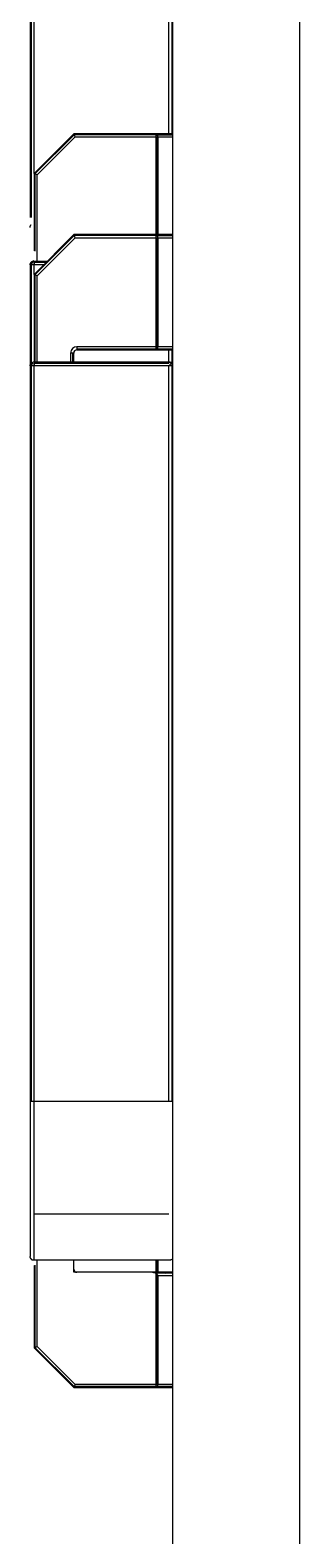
# Model space of a CAD drawing. Header units: millimetres. Extents: x 172 to 597, y 625 to 806.
# Drawn here: x 593.8 to 597.2, y 724.85 to 743.78 of the extents above; entities that cross this region are included whole.
import ezdxf

# ---------------------------------------------------------------- set-up
doc = ezdxf.new("R2010")
doc.units = ezdxf.units.MM

msp = doc.modelspace()

# ---------------------------------------------------------------- linework, layer by layer
at = {"color": 7, "linetype": 'Continuous', "lineweight": 25}
for p, q in [((595.598, 688.47), (595.598, 804.533)), ((597.198, 688.47), (597.198, 804.533)), ((593.798, 749.086), (593.798, 741.426)), ((594.348, 742.479), (593.848, 741.979)), ((593.86, 741.975), (594.353, 742.468)), ((593.888, 741.963), (594.364, 742.439)), ((595.381, 742.479), (594.348, 742.479)), ((595.381, 742.468), (594.353, 742.468)), ((594.364, 742.439), (595.381, 742.439)), ((595.381, 742.479), (595.381, 742.468)), ((595.598, 742.479), (595.381, 742.479)), ((595.381, 742.468), (595.381, 742.439)), ((595.381, 742.439), (595.397, 742.439)), ((595.397, 742.439), (595.41, 742.439)), ((593.848, 741.979), (593.848, 741.005)), ((594.348, 741.211), (593.848, 740.711)), ((593.86, 740.706), (594.353, 741.199)), ((593.888, 740.694), (594.364, 741.171)), ((595.381, 741.211), (594.348, 741.211)), ((595.381, 741.199), (594.353, 741.199)), ((594.364, 741.171), (595.381, 741.171)), ((595.381, 741.211), (595.381, 741.199)), ((595.598, 741.211), (595.381, 741.211)), ((595.381, 741.199), (595.381, 741.171)), ((595.381, 741.171), (595.381, 739.801)), ((595.381, 741.171), (595.397, 741.171)), ((595.397, 741.171), (595.41, 741.171)), ((595.397, 739.801), (595.397, 741.171)), ((595.41, 739.801), (595.41, 741.171)), ((593.848, 740.879), (594.017, 740.879)), ((593.798, 740.829), (593.798, 739.561)), ((593.848, 740.711), (593.848, 739.611)), ((594.336, 739.721), (594.308, 739.721)), ((594.348, 739.721), (594.336, 739.721)), ((594.348, 739.611), (594.348, 739.721)), ((595.381, 739.801), (594.388, 739.801)), ((594.388, 739.801), (594.388, 739.773)), ((594.388, 739.773), (595.381, 739.773)), ((594.388, 739.773), (594.388, 739.761)), ((594.388, 739.761), (595.381, 739.761)), ((595.381, 739.801), (595.381, 739.773)), ((595.381, 739.801), (595.397, 739.801)), ((595.381, 739.773), (595.381, 739.761)), ((595.381, 739.761), (595.598, 739.761)), ((595.397, 739.801), (595.41, 739.801)), ((593.798, 739.561), (593.798, 730.311)), ((593.813, 739.561), (593.813, 730.311)), ((593.848, 739.611), (595.548, 739.611)), ((593.848, 739.596), (595.548, 739.596)), ((595.548, 739.561), (593.848, 739.561)), ((593.848, 730.311), (593.848, 739.561)), ((595.577, 739.59), (595.548, 739.561)), ((595.548, 730.311), (595.548, 739.561)), ((595.583, 739.596), (595.577, 739.59)), ((595.583, 739.561), (595.583, 730.311)), ((593.848, 730.311), (595.548, 730.311)), ((593.848, 728.897), (595.548, 728.897)), ((595.548, 728.311), (593.848, 728.311)), ((593.848, 728.246), (593.848, 727.211)), ((594.348, 728.161), (594.348, 728.311)), ((595.341, 728.161), (594.348, 728.161)), ((595.598, 728.161), (595.341, 728.161)), ((595.381, 728.149), (595.381, 726.751)), ((595.397, 726.751), (595.397, 728.136)), ((595.41, 726.751), (595.41, 728.121)), ((593.848, 727.211), (594.348, 726.711)), ((593.848, 727.211), (593.849, 727.211)), ((593.848, 727.211), (593.848, 727.211)), ((594.348, 726.711), (593.848, 727.211)), ((593.848, 727.211), (593.848, 727.211)), ((593.848, 727.21), (593.849, 727.211)), ((593.848, 727.211), (593.848, 727.21)), ((593.848, 727.211), (594.348, 726.711)), ((593.848, 727.21), (594.348, 726.71)), ((594.348, 726.71), (593.848, 727.21)), ((593.848, 727.21), (593.848, 727.21)), ((593.848, 727.21), (593.848, 727.21)), ((593.848, 727.21), (594.348, 726.71)), ((593.848, 727.21), (593.848, 727.21)), ((594.348, 726.71), (593.848, 727.21)), ((593.848, 727.21), (593.848, 727.21)), ((594.353, 726.723), (593.86, 727.216)), ((594.364, 726.751), (593.888, 727.227)), ((594.348, 726.712), (594.348, 726.711)), ((594.348, 726.711), (595.381, 726.711)), ((594.348, 726.711), (594.348, 726.711)), ((595.331, 726.711), (594.348, 726.711)), ((594.348, 726.711), (595.381, 726.711)), ((595.381, 726.71), (594.348, 726.71)), ((594.348, 726.71), (594.348, 726.71)), ((594.348, 726.71), (595.331, 726.71)), ((595.381, 726.71), (594.348, 726.71)), ((594.348, 726.71), (594.348, 726.71)), ((594.348, 726.71), (595.331, 726.71)), ((595.381, 726.723), (594.353, 726.723)), ((595.381, 726.751), (594.364, 726.751)), ((595.381, 726.751), (595.381, 726.723)), ((595.397, 726.751), (595.381, 726.751)), ((595.381, 726.723), (595.381, 726.711)), ((595.381, 726.711), (595.598, 726.711)), ((595.598, 726.71), (595.381, 726.71)), ((595.598, 726.71), (595.381, 726.71)), ((595.514, 726.711), (595.388, 726.711)), ((595.388, 726.71), (595.514, 726.71)), ((595.514, 726.71), (595.388, 726.71)), ((595.388, 726.71), (595.514, 726.71)), ((595.41, 726.751), (595.397, 726.751)), ((595.538, 726.711), (595.514, 726.711)), ((595.538, 726.71), (595.537, 726.71)), ((595.598, 726.711), (595.538, 726.711)), ((595.538, 726.711), (595.538, 726.711)), ((595.538, 726.71), (595.538, 726.711)), ((595.598, 726.71), (595.538, 726.71)), ((595.538, 726.71), (595.538, 726.71)), ((595.538, 726.71), (595.538, 726.71))]:
    msp.add_line(p, q, dxfattribs=at)
at = {"color": 8, "linetype": 'Continuous', "lineweight": 25}
for p, q in [((593.813, 749.086), (593.813, 741.426)), ((593.848, 741.98), (593.848, 749.086)), ((595.548, 742.479), (595.548, 749.086)), ((595.583, 749.086), (595.583, 742.479)), ((595.381, 742.439), (595.381, 741.211)), ((595.397, 741.211), (595.397, 742.439)), ((595.401, 742.468), (595.598, 742.468)), ((595.41, 741.211), (595.41, 742.439)), ((595.41, 742.439), (595.598, 742.439)), ((593.86, 741.975), (593.86, 741.004)), ((593.888, 740.879), (593.888, 741.963)), ((595.401, 741.199), (595.598, 741.199)), ((595.41, 741.171), (595.598, 741.171)), ((593.848, 740.865), (594.002, 740.865)), ((593.813, 740.829), (593.813, 739.596)), ((593.848, 740.711), (593.848, 740.829)), ((593.967, 740.829), (593.848, 740.829)), ((593.86, 740.706), (593.86, 739.611)), ((593.888, 739.611), (593.888, 740.694)), ((594.308, 739.721), (594.308, 739.611)), ((594.336, 739.611), (594.336, 739.721)), ((595.401, 739.773), (595.598, 739.773)), ((595.598, 739.801), (595.41, 739.801)), ((595.548, 739.611), (595.548, 739.761)), ((595.583, 739.761), (595.583, 739.596)), ((593.86, 728.252), (593.86, 727.216)), ((593.888, 727.227), (593.888, 728.311)), ((595.381, 728.311), (595.381, 728.161)), ((595.397, 728.161), (595.397, 728.311)), ((595.41, 728.161), (595.41, 728.311)), ((595.598, 728.149), (595.381, 728.149)), ((595.41, 728.121), (595.598, 728.121)), ((595.331, 726.71), (595.331, 726.711)), ((595.331, 726.71), (595.331, 726.71)), ((595.381, 726.711), (595.381, 726.711)), ((595.381, 726.711), (595.598, 726.711)), ((595.385, 726.711), (595.388, 726.71)), ((595.385, 726.71), (595.388, 726.71)), ((595.598, 726.723), (595.401, 726.723)), ((595.598, 726.751), (595.41, 726.751)), ((595.514, 726.71), (595.512, 726.711)), ((595.514, 726.71), (595.512, 726.71)), ((595.538, 726.711), (595.598, 726.711)), ((595.538, 726.711), (595.538, 726.711)), ((595.538, 726.71), (595.598, 726.71)), ((595.538, 726.71), (595.538, 726.71)), ((595.57, 726.71), (595.598, 726.71))]:
    msp.add_line(p, q, dxfattribs=at)
at = {"color": 7, "linetype": 'Continuous', "lineweight": 25, "flags": 128}
for points in [[(595.388, 726.711), (595.382, 726.711), (595.376, 726.711), (595.369, 726.711), (595.362, 726.711), (595.355, 726.711), (595.347, 726.711), (595.339, 726.711), (595.331, 726.711)], [(595.331, 726.71), (595.339, 726.71), (595.347, 726.71), (595.355, 726.71), (595.362, 726.71), (595.369, 726.71), (595.376, 726.71), (595.382, 726.71), (595.388, 726.71)], [(595.388, 726.71), (595.382, 726.71), (595.376, 726.71), (595.369, 726.71), (595.362, 726.71), (595.355, 726.71), (595.347, 726.71), (595.339, 726.71), (595.331, 726.71)], [(595.331, 726.71), (595.339, 726.71), (595.347, 726.71), (595.355, 726.71), (595.362, 726.71), (595.369, 726.71), (595.376, 726.71), (595.382, 726.71), (595.388, 726.71)], [(595.514, 726.71), (595.52, 726.71), (595.524, 726.71), (595.528, 726.71), (595.532, 726.71), (595.534, 726.71), (595.536, 726.71), (595.537, 726.71), (595.538, 726.71)], [(595.514, 726.71), (595.52, 726.71), (595.524, 726.71), (595.528, 726.71), (595.532, 726.71), (595.534, 726.71), (595.536, 726.71), (595.537, 726.71), (595.538, 726.71)], [(595.538, 726.711), (595.534, 726.711), (595.533, 726.711)]]:
    msp.add_lwpolyline(points, dxfattribs=at)
at = {"color": 8, "linetype": 'Continuous', "lineweight": 25, "flags": 128}
msp.add_lwpolyline([(595.381, 726.711), (595.384, 726.711), (595.384, 726.711)], dxfattribs=at)
at = {"color": 7, "linetype": 'Continuous', "lineweight": 25}
for centre, radius, start, end in [((595.38, 742.454), 0.025, 32.0747, 87.2029), ((595.36, 742.44), 0.0495, 358.9993, 33.6506), ((595.38, 741.186), 0.025, 32.0747, 87.2029), ((595.36, 741.172), 0.0495, 358.9993, 33.6506), ((593.817, 740.842), 0.0167, 81.515, 143.0933), ((593.878, 740.83), 0.0651, 154.1904, 180.4767), ((593.85, 740.846), 0.034, 94.4151, 157.997), ((593.816, 740.777), 0.0814, 66.8221, 87.7732), ((594.388, 739.721), 0.08, 90, 180), ((594.388, 739.721), 0.04, 135, 180), ((594.388, 739.721), 0.04, 90, 135), ((595.38, 739.786), 0.025, 272.7971, 327.9253), ((595.36, 739.8), 0.0495, 326.3494, 1.0007), ((593.817, 739.573), 0.0167, 81.4826, 143.1257), ((593.878, 739.561), 0.0651, 154.1904, 180.4767), ((593.85, 739.577), 0.034, 94.4151, 157.997), ((593.816, 739.508), 0.0814, 66.8222, 87.7731), ((595.536, 739.55), 0.0573, 44.5103, 77.9391), ((595.537, 739.549), 0.0573, 12.0676, 45.4765), ((594.388, 728.201), 0.04, 180, 225), ((594.388, 728.201), 0.04, 225, 270), ((595.38, 726.736), 0.025, 272.7971, 327.9253), ((595.36, 726.75), 0.0495, 326.3494, 1.0007)]:
    msp.add_arc(centre, radius, start, end, dxfattribs=at)
at = {"color": 8, "linetype": 'Continuous', "lineweight": 25}
msp.add_arc((595.526, 714.028), 12.683, 89.9479, 90.0056, dxfattribs=at)
at = {"color": 7, "linetype": 'Continuous', "lineweight": 25}
for points, knots in [([(594.348, 742.479), (594.348, 742.479), (594.349, 742.477), (594.351, 742.471), (594.353, 742.468)], [0, 0, 0, 0, 0.554193, 1, 1, 1, 1]), ([(594.353, 742.468), (594.355, 742.463), (594.358, 742.455), (594.363, 742.444), (594.364, 742.439)], [0, 0, 0, 0, 0.55524, 1, 1, 1, 1]), ([(593.86, 741.975), (593.856, 741.976), (593.849, 741.979), (593.848, 741.979), (593.848, 741.979)], [0, 0, 0, 0, 0.56529, 1, 1, 1, 1]), ([(593.888, 741.963), (593.882, 741.965), (593.871, 741.97), (593.863, 741.973), (593.86, 741.975)], [0, 0, 0, 0, 0.565249, 1, 1, 1, 1]), ([(594.348, 741.211), (594.348, 741.21), (594.349, 741.209), (594.351, 741.202), (594.353, 741.199)], [0, 0, 0, 0, 0.554193, 1, 1, 1, 1]), ([(594.353, 741.199), (594.355, 741.194), (594.358, 741.186), (594.363, 741.175), (594.364, 741.171)], [0, 0, 0, 0, 0.55524, 1, 1, 1, 1]), ([(593.798, 740.829), (593.798, 740.834), (593.799, 740.842), (593.802, 740.849), (593.803, 740.852)], [0, 0, 0, 0, 0.55974, 1, 1, 1, 1]), ([(593.803, 740.852), (593.805, 740.854), (593.807, 740.859), (593.811, 740.863), (593.813, 740.865)], [0, 0, 0, 0, 0.559874, 1, 1, 1, 1]), ([(593.848, 740.865), (593.848, 740.863), (593.848, 740.859), (593.848, 740.854), (593.848, 740.852)], [0, 0, 0, 0, 0.559874, 1, 1, 1, 1]), ([(593.848, 740.852), (593.848, 740.848), (593.848, 740.841), (593.848, 740.833), (593.848, 740.829)], [0, 0, 0, 0, 0.55974, 1, 1, 1, 1]), ([(593.86, 740.706), (593.856, 740.708), (593.849, 740.71), (593.848, 740.711), (593.848, 740.711)], [0, 0, 0, 0, 0.56529, 1, 1, 1, 1]), ([(593.888, 740.694), (593.882, 740.697), (593.871, 740.701), (593.863, 740.704), (593.86, 740.706)], [0, 0, 0, 0, 0.565249, 1, 1, 1, 1]), ([(593.798, 739.561), (593.798, 739.565), (593.799, 739.573), (593.802, 739.58), (593.803, 739.583)], [0, 0, 0, 0, 0.55974, 1, 1, 1, 1]), ([(593.803, 739.583), (593.805, 739.586), (593.807, 739.591), (593.811, 739.594), (593.813, 739.596)], [0, 0, 0, 0, 0.559874, 1, 1, 1, 1]), ([(593.848, 739.596), (593.848, 739.594), (593.848, 739.59), (593.848, 739.585), (593.848, 739.583)], [0, 0, 0, 0, 0.559874, 1, 1, 1, 1]), ([(593.848, 739.583), (593.848, 739.579), (593.848, 739.572), (593.848, 739.564), (593.848, 739.561)], [0, 0, 0, 0, 0.55974, 1, 1, 1, 1]), ([(595.548, 739.606), (595.548, 739.607), (595.548, 739.61), (595.548, 739.611), (595.548, 739.611)], [0, 0, 0, 0, 0.55974, 1, 1, 1, 1]), ([(595.548, 739.596), (595.548, 739.598), (595.548, 739.602), (595.548, 739.604), (595.548, 739.606)], [0, 0, 0, 0, 0.559874, 1, 1, 1, 1]), ([(595.593, 739.561), (595.591, 739.561), (595.588, 739.561), (595.585, 739.561), (595.583, 739.561)], [0, 0, 0, 0, 0.559874, 1, 1, 1, 1]), ([(595.598, 739.561), (595.598, 739.561), (595.597, 739.561), (595.594, 739.561), (595.593, 739.561)], [0, 0, 0, 0, 0.55974, 1, 1, 1, 1]), ([(593.798, 730.311), (593.798, 730.025), (593.798, 729.452), (593.798, 728.812), (593.798, 728.429), (593.798, 728.384), (593.798, 728.361)], [0, 0, 0, 0, 0.27962, 0.559236, 0.779616, 1, 1, 1, 1]), ([(593.803, 728.338), (593.805, 728.335), (593.807, 728.331), (593.811, 728.327), (593.813, 728.325)], [0, 0, 0, 0, 0.559874, 1, 1, 1, 1]), ([(593.825, 728.316), (593.823, 728.317), (593.818, 728.32), (593.814, 728.323), (593.813, 728.325)], [0, 0, 0, 0, 0.559874, 1, 1, 1, 1]), ([(593.813, 728.325), (593.815, 728.323), (593.819, 728.32), (593.823, 728.317), (593.825, 728.316)], [0, 0, 0, 0, 0.559874, 1, 1, 1, 1]), ([(593.825, 728.316), (593.823, 728.317), (593.818, 728.32), (593.814, 728.323), (593.813, 728.325)], [0, 0, 0, 0, 0.559874, 1, 1, 1, 1]), ([(595.341, 728.161), (595.35, 728.16), (595.364, 728.159), (595.376, 728.152), (595.381, 728.149)], [0, 0, 0, 0, 0.579208, 1, 1, 1, 1]), ([(595.501, 728.149), (595.507, 728.152), (595.518, 728.159), (595.531, 728.16), (595.538, 728.161)], [0, 0, 0, 0, 0.487792, 1, 1, 1, 1]), ([(595.381, 728.149), (595.384, 728.147), (595.39, 728.143), (595.394, 728.138), (595.397, 728.136)], [0, 0, 0, 0, 0.547007, 1, 1, 1, 1]), ([(595.397, 728.136), (595.399, 728.133), (595.404, 728.128), (595.408, 728.123), (595.41, 728.121)], [0, 0, 0, 0, 0.555565, 1, 1, 1, 1]), ([(593.848, 727.211), (593.849, 727.211), (593.85, 727.212), (593.857, 727.214), (593.86, 727.216)], [0, 0, 0, 0, 0.554193, 1, 1, 1, 1]), ([(593.86, 727.216), (593.864, 727.218), (593.873, 727.221), (593.883, 727.225), (593.888, 727.227)], [0, 0, 0, 0, 0.55524, 1, 1, 1, 1]), ([(594.353, 726.723), (594.351, 726.719), (594.348, 726.712), (594.348, 726.711), (594.348, 726.711)], [0, 0, 0, 0, 0.56529, 1, 1, 1, 1]), ([(594.364, 726.751), (594.362, 726.745), (594.358, 726.734), (594.354, 726.726), (594.353, 726.723)], [0, 0, 0, 0, 0.565249, 1, 1, 1, 1]), ([(595.514, 726.711), (595.521, 726.711), (595.531, 726.711), (595.536, 726.711), (595.537, 726.711), (595.538, 726.711), (595.538, 726.711), (595.538, 726.711), (595.538, 726.711)], [0, 0, 0, 0, 0.506591, 0.765338, 0.894841, 0.959588, 0.991971, 1, 1, 1, 1])]:
    msp.add_open_spline(points, degree=3, knots=knots, dxfattribs=at)
for points in [[(593.798, 741.301), (593.798, 741.304), (593.798, 741.311), (593.801, 741.32), (593.806, 741.329), (593.81, 741.334), (593.813, 741.336)], [(593.813, 740.865), (593.815, 740.867), (593.82, 740.871), (593.829, 740.876), (593.838, 740.879), (593.845, 740.879), (593.848, 740.879)], [(593.848, 740.879), (593.848, 740.879), (593.848, 740.879), (593.848, 740.876), (593.848, 740.871), (593.848, 740.867), (593.848, 740.865)], [(593.813, 740.829), (593.81, 740.829), (593.806, 740.829), (593.801, 740.829), (593.798, 740.829), (593.798, 740.829), (593.798, 740.829)], [(593.848, 740.829), (593.845, 740.829), (593.838, 740.829), (593.829, 740.829), (593.82, 740.829), (593.815, 740.829), (593.813, 740.829)], [(593.813, 739.561), (593.81, 739.561), (593.806, 739.561), (593.801, 739.561), (593.798, 739.561), (593.798, 739.561), (593.798, 739.561)], [(593.848, 739.561), (593.845, 739.561), (593.838, 739.561), (593.829, 739.561), (593.82, 739.561), (593.815, 739.561), (593.813, 739.561)], [(593.848, 739.611), (593.848, 739.611), (593.848, 739.61), (593.848, 739.607), (593.848, 739.603), (593.848, 739.598), (593.848, 739.596)], [(595.548, 739.611), (595.551, 739.611), (595.558, 739.61), (595.567, 739.607), (595.576, 739.603), (595.581, 739.598), (595.583, 739.596)], [(595.583, 739.561), (595.581, 739.561), (595.576, 739.561), (595.567, 739.561), (595.558, 739.561), (595.551, 739.561), (595.548, 739.561)], [(593.798, 730.311), (593.798, 730.311), (593.798, 730.311), (593.801, 730.311), (593.806, 730.311), (593.81, 730.311), (593.813, 730.311)], [(593.813, 730.311), (593.815, 730.311), (593.82, 730.311), (593.829, 730.311), (593.838, 730.311), (593.845, 730.311), (593.848, 730.311)], [(593.848, 728.897), (593.848, 728.994), (593.848, 729.19), (593.848, 729.541), (593.848, 729.918), (593.848, 730.18), (593.848, 730.311)], [(595.548, 730.311), (595.551, 730.311), (595.558, 730.311), (595.567, 730.311), (595.576, 730.311), (595.581, 730.311), (595.583, 730.311)], [(593.848, 728.311), (593.848, 728.318), (593.848, 728.333), (593.848, 728.453), (593.848, 728.634), (593.848, 728.809), (593.848, 728.897)], [(593.813, 728.325), (593.81, 728.328), (593.806, 728.333), (593.801, 728.342), (593.798, 728.351), (593.798, 728.358), (593.798, 728.361)], [(593.848, 728.311), (593.845, 728.311), (593.838, 728.311), (593.829, 728.314), (593.82, 728.319), (593.815, 728.323), (593.813, 728.325)], [(595.583, 728.325), (595.581, 728.323), (595.576, 728.319), (595.567, 728.314), (595.558, 728.311), (595.551, 728.311), (595.548, 728.311)]]:
    msp.add_open_spline(points, degree=3, dxfattribs=at)

doc.saveas('drawing.dxf')
